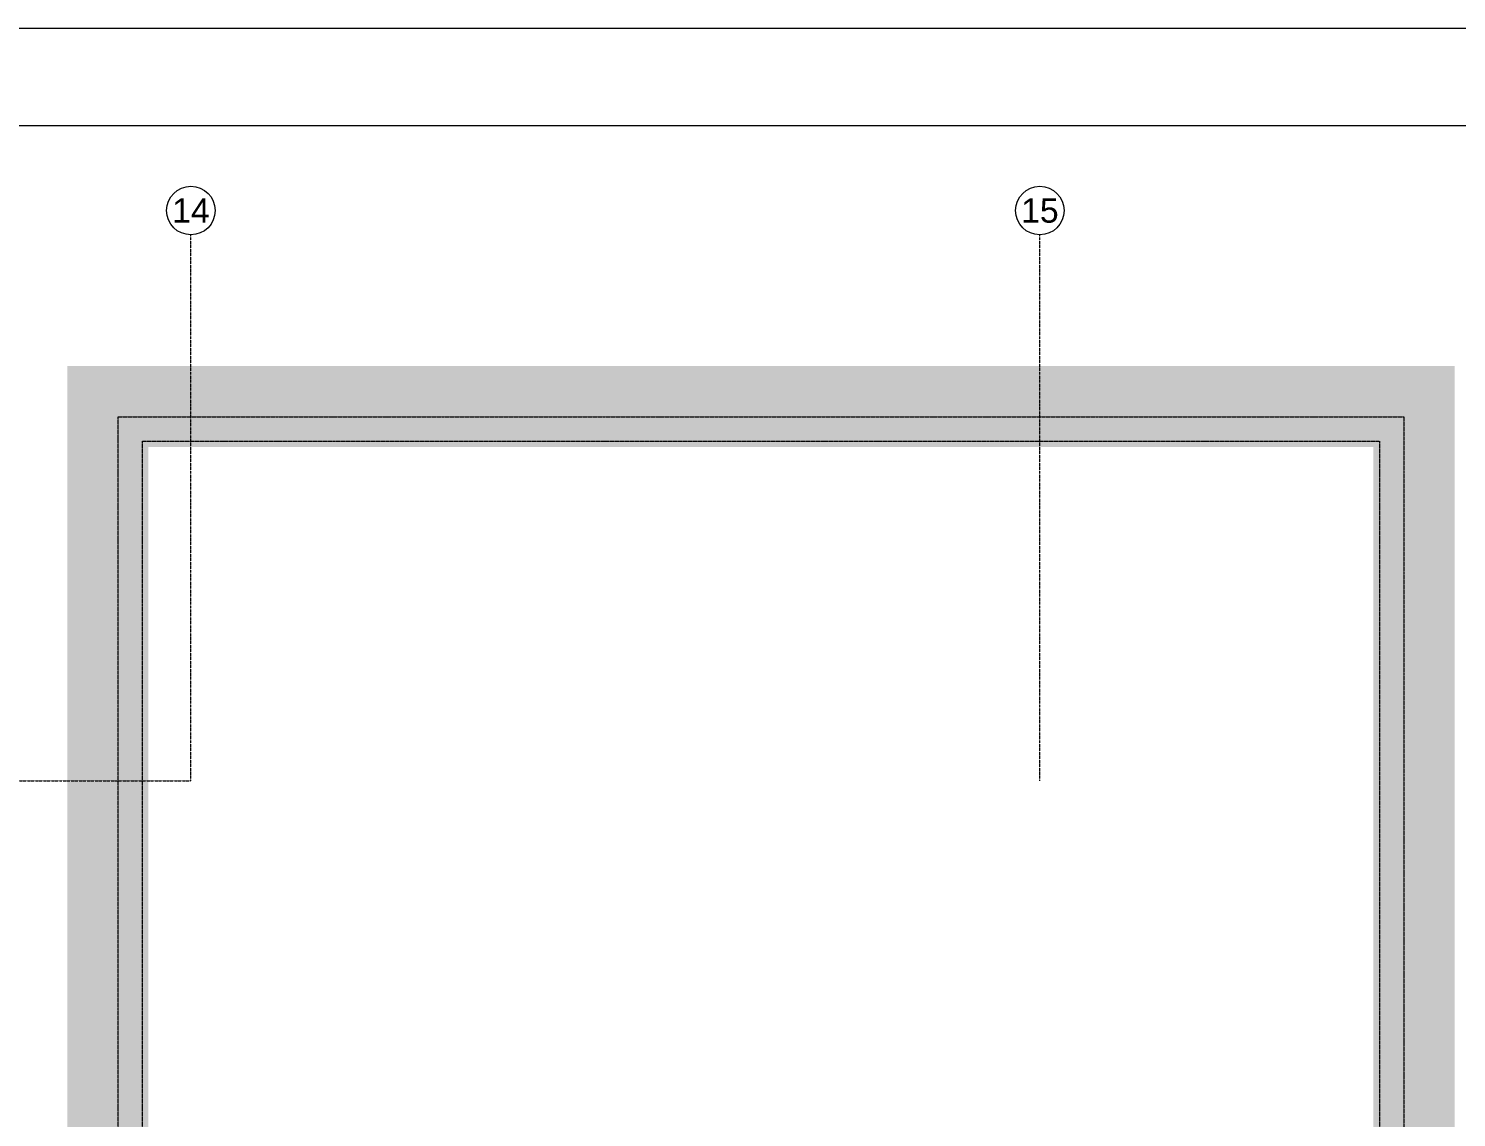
# Model space of a CAD drawing. Extents: x -2749 to 23780, y -1311 to 8245.
# Drawn here: x 18924 to 20101, y 3308 to 4205 of the extents above; entities that cross this region are included whole.
import ezdxf
from ezdxf.enums import TextEntityAlignment as Align

# ---------------------------------------------------------------- set-up
doc = ezdxf.new("R2010")
doc.units = 0
doc.header["$MEASUREMENT"] = 0
for name, pattern in [('DASHDOT2', [0.5, 0.25, -0.125, 0, -0.125]), ('DOT2', [0.125, 0, -0.125]), ('HIDDEN', [0.375, 0.25, -0.125])]:
    doc.linetypes.add(name, pattern=pattern)
doc.layers.get('0').update_dxf_attribs({"color": 9, "lineweight": 9})
for name, color, linetype, lineweight in [('20', 9, 'DOT2', 9), ('24', 9, 'DASHDOT2', 9), ('40A', 9, 'Continuous', 9)]:
    doc.layers.add(name, color=color, linetype=linetype, lineweight=lineweight)
doc.styles.add('Arial', font='arial.ttf', dxfattribs={"height": 2.5})

# ---------------------------------------------------------------- blocks, each defined once
blk = doc.blocks.new('0_aks')
at = {"linetype": 'Continuous'}
blk.add_circle((0, 0), 2, dxfattribs=at)
at = {"style": 'Arial'}
blk.add_attdef('AKS', text='', height=2, dxfattribs=at).set_placement((0, 0), align=Align.MIDDLE_CENTER)
blk = doc.blocks.new('P-AKS_AUDI')
at = {"layer": '24'}
for points in [[(-3500, 800), (-3500, 1250)], [(-2800, 800), (-2800, 1250)], [(-3840, 800), (-3500, 800)]]:
    blk.add_lwpolyline(points, dxfattribs=at)
at = {"layer": '24', "xscale": 10, "yscale": 10, "zscale": 10}
for p, values in [((-3500, 1270), {'AKS': '14'}), ((-2800, 1270), {'AKS': '15'})]:
    blk.add_blockref('0_aks', p, dxfattribs=at).add_auto_attribs(values)
blk = doc.blocks.new('ÇATI KATI PLANI')
at = {"layer": '24'}
blk.add_blockref('P-AKS_AUDI', (22557.5, 2785), dxfattribs=at)

msp = doc.modelspace()

# ---------------------------------------------------------------- hatches: boundary and pattern name
h = msp.add_hatch(color=254)
h.dxf.hatch_style = 1
h.paths.add_polyline_path([(19022.5, 2865), (18955.5, 2865), (18955.5, 3927), (20099.5, 3927), (20099.5, 2865), (20032.5, 2865), (20032.5, 3860), (19022.5, 3860)])

# ---------------------------------------------------------------- linework, layer by layer
at = {"layer": '20', "linetype": 'HIDDEN'}
for points in [[(18997.5, 2867), (18997.5, 3270), (18997.5, 3885), (20057.5, 3885), (20057.5, 2867)], [(19017.5, 2867), (19017.5, 3270), (19017.5, 3865), (20037.5, 3865), (20037.5, 2867)]]:
    msp.add_lwpolyline(points, dxfattribs=at)
at = {"layer": '40A'}
for points in [[(23780, 4205), (17835, 4205), (17835, 0), (23780, 0)], [(23240.1, 80), (17915, 80), (17915, 4125), (23240.1, 4125)]]:
    msp.add_lwpolyline(points, close=True, dxfattribs=at)

# ---------------------------------------------------------------- block references
msp.add_blockref('ÇATI KATI PLANI', (0, 0))

doc.saveas('drawing.dxf')
